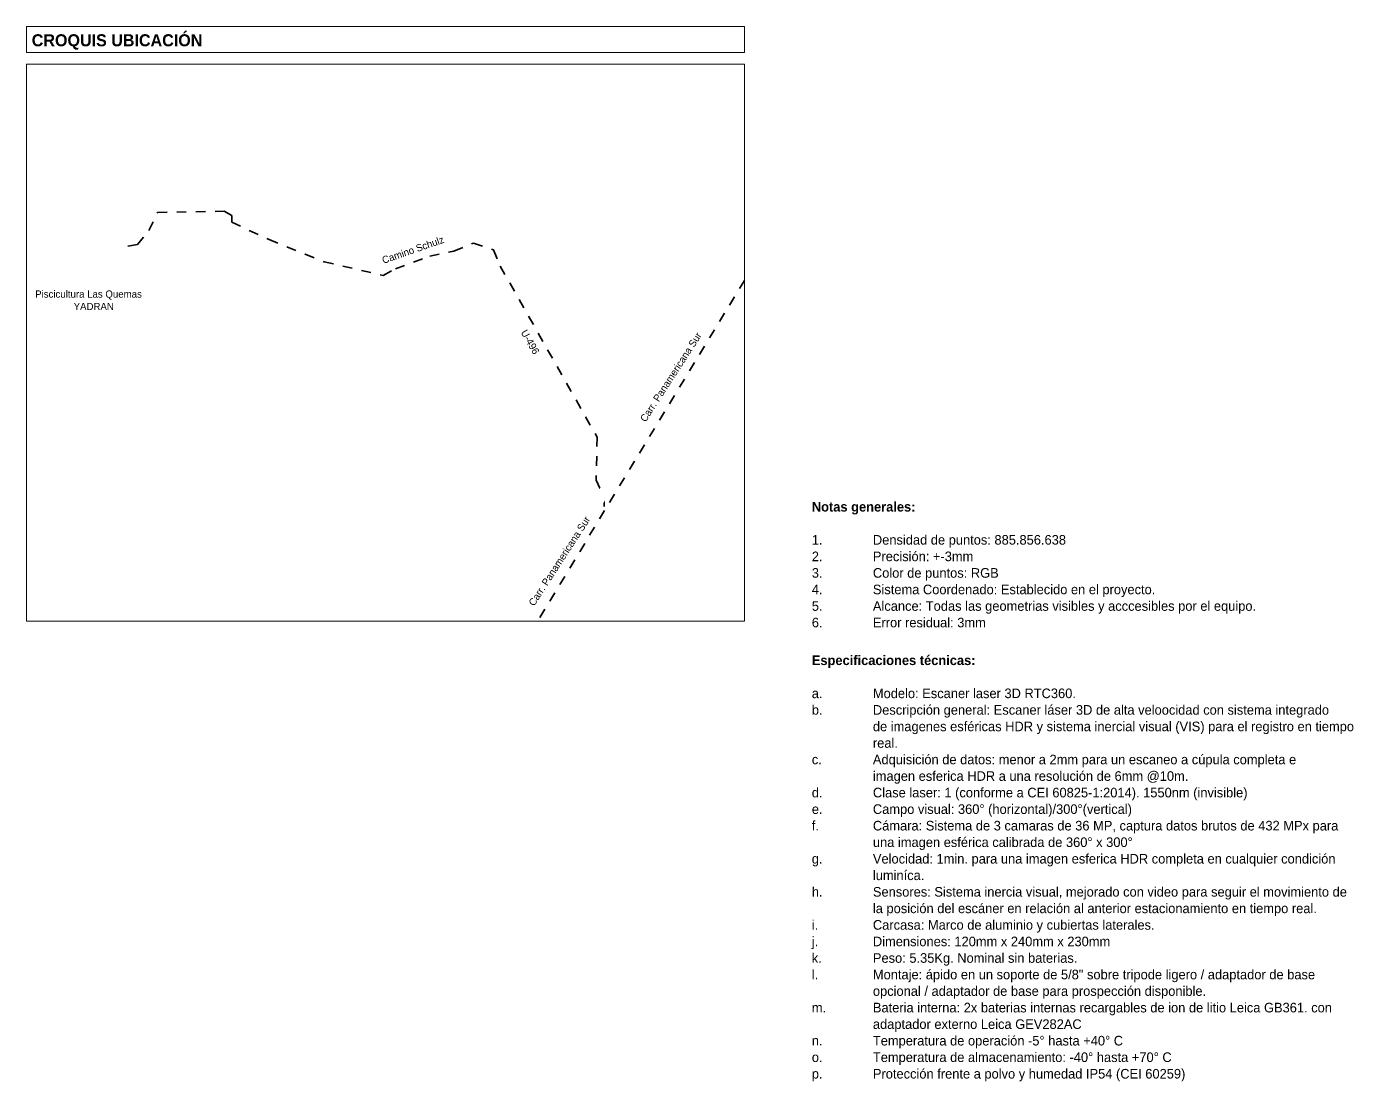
# Model space of a CAD drawing. Header units: metres. Extents: x 3 to 183, y -124 to 10.
# Drawn here: x 2.83 to 16.63, y -2.4 to 8.57 of the extents above; entities that cross this region are included whole.
import ezdxf

# ---------------------------------------------------------------- set-up
doc = ezdxf.new("R2010")
doc.units = ezdxf.units.M
doc.linetypes.add('Basculante', pattern=[0.003969, 0.002381, -0.001587])
doc.linetypes.add('Dash', pattern=[0.00635, 0.003175, -0.003175])
doc.layers.add('A-DETL', color=7, linetype='Continuous', lineweight=18, true_color=0x00a600)
for name, color, linetype, lineweight in [('A-DETL-THIN', 7, 'Continuous', 18), ('G-ANNO-REFR', 7, 'Dash', 18), ('G-ANNO-TEXT', 7, 'Continuous', 9)]:
    doc.layers.add(name, color=color, linetype=linetype, lineweight=lineweight)
doc.styles.add('Century Gothic', font='GOTHIC.TTF', dxfattribs={"height": 0.075})
doc.styles.add('Century Gothic_1', font='GOTHIC.TTF', dxfattribs={"height": 0.1})
doc.styles.add('Century Gothic_B', font='GOTHICB.TTF', dxfattribs={"height": 0.125})
doc.styles.add('Century Gothic_B_1', font='GOTHICB.TTF', dxfattribs={"height": 0.1})
picture_1 = doc.add_image_def('image1.jpg', size_in_pixel=(1488, 1155))

msp = doc.modelspace()

# ---------------------------------------------------------------- linework, layer by layer
at = {"layer": 'A-DETL', "color": 1, "linetype": 'Basculante', "lineweight": 35, "true_color": 0xff0000}
for p, q in [((4.1063, 6.4516), (4.1945, 6.6406)), ((4.1945, 6.6406), (4.8888, 6.6527)), ((4.8888, 6.6527), (4.9679, 6.6071)), ((4.9679, 6.6071), (4.9679, 6.5376)), ((4.9679, 6.5376), (5.3542, 6.3575)), ((3.9855, 6.3076), (4.1063, 6.4516)), ((5.3542, 6.3575), (5.7301, 6.2056)), ((3.8867, 6.2902), (3.9855, 6.3076)), ((7.0243, 6.1839), (7.2759, 6.2374)), ((7.2759, 6.2374), (7.479, 6.3216)), ((7.479, 6.3216), (7.688, 6.2497)), ((7.688, 6.2497), (7.7575, 6.082)), ((5.7301, 6.2056), (5.9264, 6.1263)), ((5.9264, 6.1263), (6.5394, 5.9847)), ((6.668, 6.0542), (7.0243, 6.1839)), ((7.7575, 6.082), (8.7644, 4.3043)), ((6.5394, 5.9847), (6.668, 6.0542)), ((10.2966, 5.933), (8.1441, 2.3882)), ((8.7644, 4.3043), (8.7555, 3.8555)), ((8.7555, 3.8555), (8.8368, 3.6813)), ((8.8368, 3.6813), (8.8368, 3.5289))]:
    msp.add_line(p, q, dxfattribs=at)
at = {"layer": 'A-DETL-THIN'}
for p, q in [((2.8332, 8.5728), (10.2966, 8.5728)), ((2.8332, 8.3012), (2.8332, 8.5728)), ((10.2966, 8.5728), (10.2966, 8.3012)), ((10.2966, 8.3012), (2.8332, 8.3012)), ((2.8332, 8.1814), (10.2966, 8.1814)), ((2.8332, 2.3882), (2.8332, 8.1814)), ((10.2966, 8.1814), (10.2966, 2.3882)), ((10.2966, 2.3882), (2.8332, 2.3882))]:
    msp.add_line(p, q, dxfattribs=at)

# ---------------------------------------------------------------- texts
at = {"layer": 'G-ANNO-TEXT', "attachment_point": 1}
for s, insert, char_height, width, style in [('CROQUIS UBICACIÓN', (2.8874, 8.4924), 0.125, 2.220674, 'Century Gothic_B'), ('Notas generales:', (10.9971, 3.6294), 0.1, 1.414978, 'Century Gothic_B_1'), ('1.', (10.9971, 3.2855), 0.1, 0.769696, 'Century Gothic_1'), ('Densidad de puntos: 885.856.638', (11.6321, 3.2855), 0.1, 2.729746, 'Century Gothic_1'), ('2.', (10.9971, 3.1135), 0.1, 0.769696, 'Century Gothic_1'), ('Precisión: +-3mm', (11.6321, 3.1135), 0.1, 1.41097, 'Century Gothic_1'), ('3.', (10.9971, 2.9415), 0.1, 0.769696, 'Century Gothic_1'), ('Color de puntos: RGB', (11.6321, 2.9415), 0.1, 1.783755, 'Century Gothic_1'), ('4.', (10.9971, 2.7696), 0.1, 0.769696, 'Century Gothic_1'), ('Sistema Coordenado: Establecido en el proyecto.', (11.6321, 2.7696), 0.1, 4.164767, 'Century Gothic_1'), ('5.', (10.9971, 2.5976), 0.1, 0.769696, 'Century Gothic_1'), ('Alcance: Todas las geometrias visibles y acccesibles por el equipo.', (11.6321, 2.5976), 0.1, 5.579745, 'Century Gothic_1'), ('6.', (10.9971, 2.4256), 0.1, 0.769696, 'Century Gothic_1'), ('Error residual: 3mm', (11.6321, 2.4256), 0.1, 1.567299, 'Century Gothic_1'), ('Especificaciones técnicas:', (10.9971, 2.0333), 0.1, 2.228691, 'Century Gothic_B_1'), ('a.', (10.9971, 1.6893), 0.1, 0.769696, 'Century Gothic_1'), ('Modelo: Escaner laser 3D RTC360.', (11.6321, 1.6893), 0.1, 2.805906, 'Century Gothic_1'), ('b.', (10.9971, 1.5173), 0.1, 0.769696, 'Century Gothic_1'), ('Descripción general: Escaner láser 3D de alta veloocidad con sistema integrado ', (11.6321, 1.5173), 0.1, 6.778268, 'Century Gothic_1'), ('de imagenes esféricas HDR y sistema inercial visual (VIS) para el registro en tiempo ', (11.6321, 1.3453), 0.1, 6.934597, 'Century Gothic_1'), ('real.', (11.6321, 1.1734), 0.1, 0.360759, 'Century Gothic_1'), ('c.', (10.9971, 1.0014), 0.1, 0.769696, 'Century Gothic_1'), ('Adquisición de datos: menor a 2mm para un escaneo a cúpula completa e ', (11.6321, 1.0014), 0.1, 6.401475, 'Century Gothic_1'), ('imagen esferica HDR a una resolución de 6mm @10m.', (11.6321, 0.8294), 0.1, 4.54156, 'Century Gothic_1'), ('d.', (10.9971, 0.6574), 0.1, 0.769696, 'Century Gothic_1'), ('Clase laser: 1 (conforme a CEI 60825-1:2014). 1550nm (invisible)', (11.6321, 0.6574), 0.1, 5.25907, 'Century Gothic_1'), ('e.', (10.9971, 0.4854), 0.1, 0.769696, 'Century Gothic_1'), ('Campo visual: 360° (horizontal)/300°(vertical)', (11.6321, 0.4854), 0.1, 3.767931, 'Century Gothic_1'), ('f.', (10.9971, 0.3135), 0.1, 0.769696, 'Century Gothic_1'), ('Cámara: Sistema de 3 camaras de 36 MP, captura datos brutos de 432 MPx para ', (11.6321, 0.3135), 0.1, 6.826369, 'Century Gothic_1'), ('una imagen esférica calibrada de 360° x 300°', (11.6321, 0.1415), 0.1, 3.820041, 'Century Gothic_1'), ('g.', (10.9971, -0.0305), 0.1, 0.769696, 'Century Gothic_1'), ('Velocidad: 1min. para una imagen esferica HDR completa en cualquier condición ', (11.6321, -0.0305), 0.1, 6.958647, 'Century Gothic_1'), ('luminíca.', (11.6321, -0.2025), 0.1, 0.753586, 'Century Gothic_1'), ('h.', (10.9971, -0.3745), 0.1, 0.769696, 'Century Gothic_1'), ('Sensores: Sistema inercia visual, mejorado con video para seguir el movimiento de ', (11.6321, -0.3745), 0.1, 6.950631, 'Century Gothic_1'), ('la posición del escáner en relación al anterior estacionamiento en tiempo real. ', (11.6321, -0.5464), 0.1, 6.654006, 'Century Gothic_1'), ('i.', (10.9971, -0.7184), 0.1, 0.769696, 'Century Gothic_1'), ('Carcasa: Marco de aluminio y cubiertas laterales.', (11.6321, -0.7184), 0.1, 4.164767, 'Century Gothic_1'), ('j.', (10.9971, -0.8904), 0.1, 0.769696, 'Century Gothic_1'), ('Dimensiones: 120mm x 240mm x 230mm ', (11.6321, -0.8904), 0.1, 3.399155, 'Century Gothic_1'), ('k.', (10.9971, -1.0624), 0.1, 0.769696, 'Century Gothic_1'), ('Peso: 5.35Kg. Nominal sin baterias.', (11.6321, -1.0624), 0.1, 2.845991, 'Century Gothic_1'), ('l.', (10.9971, -1.2343), 0.1, 0.769696, 'Century Gothic_1'), ('Montaje: ápido en un soporte de 5/8" sobre tripode ligero / adaptador de base ', (11.6321, -1.2343), 0.1, 6.682065, 'Century Gothic_1'), ('opcional / adaptador de base para prospección disponible.', (11.6321, -1.4063), 0.1, 5.070673, 'Century Gothic_1'), ('m.', (10.9971, -1.5783), 0.1, 0.769696, 'Century Gothic_1'), ('Bateria interna: 2x baterias internas recargables de ion de litio Leica GB361. con ', (11.6321, -1.5783), 0.1, 6.706116, 'Century Gothic_1'), ('adaptador externo Leica GEV282AC', (11.6321, -1.7503), 0.1, 3.054429, 'Century Gothic_1'), ('Temperatura de operación -5° hasta +40° C', (11.6321, -1.9223), 0.1, 3.651687, 'Century Gothic_1'), ('n.', (10.9971, -1.9223), 0.1, 0.769696, 'Century Gothic_1'), ('o.', (10.9971, -2.0942), 0.1, 0.769696, 'Century Gothic_1'), ('Temperatura de almacenamiento: -40° hasta +70° C', (11.6321, -2.0942), 0.1, 4.381222, 'Century Gothic_1'), ('p.', (10.9971, -2.2662), 0.1, 0.769696, 'Century Gothic_1'), ('Protección frente a polvo y humedad IP54 (CEI 60259)', (11.6321, -2.2662), 0.1, 4.529534, 'Century Gothic_1')]:
    msp.add_mtext(s, dxfattribs=dict(at, insert=insert, char_height=char_height, width=width, style=style))

# ---------------------------------------------------------------- pictures from other files: only their frames are drawn
at = {"layer": 'G-ANNO-REFR'}
image = msp.add_image(picture_1, insert=(2.8332, 2.3882), size_in_units=(7.4634, 5.7931), dxfattribs=at)
image.dxf.flags = 7

# ---------------------------------------------------------------- next in the draw order: texts
at = {"layer": 'G-ANNO-TEXT', "color": 1, "true_color": 0xff0000, "char_height": 0.075, "attachment_point": 1, "style": 'Century Gothic', "bg_fill": 3, "box_fill_scale": 1.25, "bg_fill_color": 256, "bg_fill_true_color": 13158600, "bg_fill_transparency": 0}
for s, insert, width, rotation in [('Camino Schulz', (6.5199, 6.1754), 0.925949, 19.20754), ('Carr. Panamericana Sur', (9.2063, 4.4949), 1.507173, 57.10591), ('U-496', (8.0342, 5.4301), 0.344726, 299.64025), ('Carr. Panamericana Sur', (8.0474, 2.581), 1.507173, 57.10591)]:
    msp.add_mtext(s, dxfattribs=dict(at, insert=insert, width=width, rotation=rotation))
at = {"layer": 'G-ANNO-TEXT', "color": 1, "true_color": 0xff0000, "insert": (2.9228, 5.8286), "char_height": 0.075, "width": 1.491139, "attachment_point": 1, "style": 'Century Gothic', "bg_fill": 3, "box_fill_scale": 1.25, "bg_fill_color": 256, "bg_fill_true_color": 13158600, "bg_fill_transparency": 0}
msp.add_mtext('Piscicultura Las Quemas', dxfattribs=at)

# ---------------------------------------------------------------- next in the draw order: texts
at = {"layer": 'G-ANNO-TEXT', "color": 1, "true_color": 0xff0000, "insert": (3.323, 5.6996), "char_height": 0.075, "width": 0.525105, "attachment_point": 1, "style": 'Century Gothic', "bg_fill": 3, "box_fill_scale": 1.25, "bg_fill_color": 256, "bg_fill_true_color": 13158600, "bg_fill_transparency": 0}
msp.add_mtext('YADRAN', dxfattribs=at)

doc.saveas('drawing.dxf')
